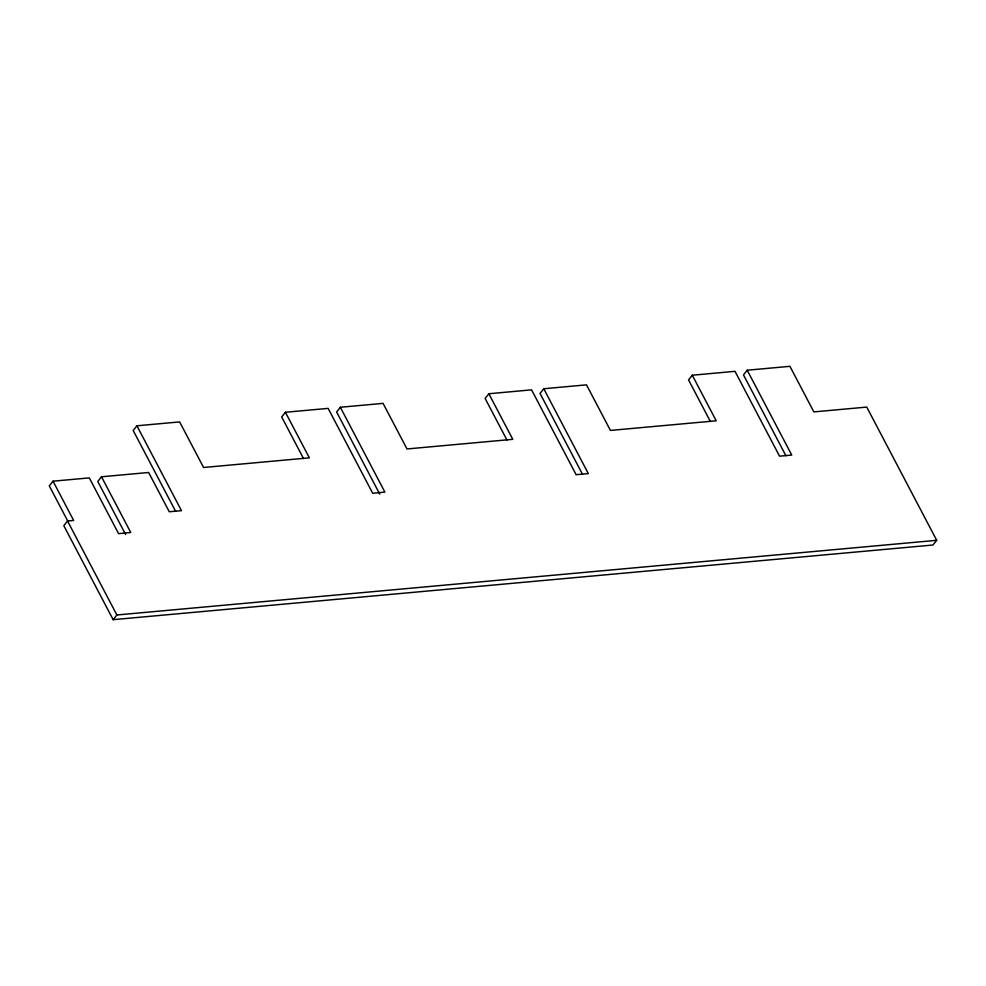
<?xml version="1.0" encoding="UTF-8"?>
<svg xmlns="http://www.w3.org/2000/svg" width="986" height="986" viewBox="0 0 986 986"><rect width="100%" height="100%" fill="white"/><g stroke="black" fill="none" stroke-linecap="round" stroke-linejoin="round"><path stroke-width="1.48" d="M53.034 481.193L73.654 520.46L67.541 521.015L63.819 525.711L113.143 619.676L932.966 545.011L936.7 540.316L866.756 407.082L813.857 411.901L789.934 366.324L747.203 370.218L791.758 455.064L779.544 456.173L735.001 371.328L692.283 375.222L716.218 420.8L610.433 430.426L586.497 384.848L543.779 388.743L588.322 473.588L576.12 474.697L531.577 389.852L488.846 393.747L512.782 439.325L406.996 448.963L383.073 403.373L340.343 407.267L384.897 492.113L372.683 493.234L328.141 408.377L285.422 412.271L309.357 457.849L203.572 467.487L179.637 421.909L136.918 425.792L181.461 510.649L169.259 511.759L148.639 472.491L101.509 476.78L130.781 532.526L118.579 533.636L89.307 477.89L53.034 481.193L49.3 485.888L67.787 521.089M136.918 425.792L133.184 430.488L175.607 511.29M101.509 476.78L97.787 481.476L125.616 534.498M113.143 619.676L116.878 614.981L936.7 540.316M285.422 412.271L281.688 416.967L303.503 458.527M340.343 407.267L336.62 411.963L379.746 494.122M488.846 393.747L485.124 398.443L506.94 439.99M543.779 388.743L540.045 393.439L582.467 474.241M692.283 375.222L688.548 379.906L710.364 421.466M747.203 370.218L743.481 374.902L785.904 455.717M67.541 521.015L116.878 614.981"/></g></svg>
